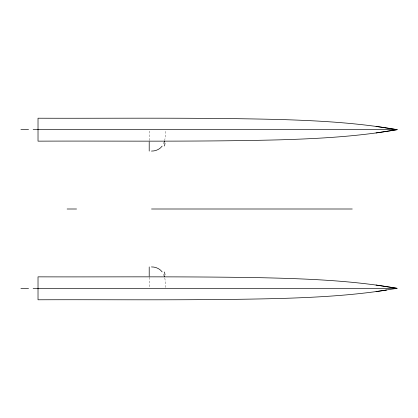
<?xml version="1.0" encoding="UTF-8"?>
<svg xmlns="http://www.w3.org/2000/svg" width="418" height="418" viewBox="0 0 418 418"><rect width="100%" height="100%" fill="white"/><g stroke="black" fill="none" stroke-linecap="round" stroke-linejoin="round"><path stroke-width="0.31" stroke-dasharray="2.09 1.57" d="M165.491 287.48L165.282 281.147L164.692 277.306M164.692 140.694L165.282 136.853L165.491 130.52M149.205 131.059L149.205 140.673M149.205 277.327L149.205 286.941"/><path stroke-width="0.63" d="M164.551 141.216L163.767 143.379M162.137 146.122C159.681 149.43 155.533 151.149 151.473 151.076M376.048 126.398L397.095 129.674C358.137 136.534 318.542 138.687 279.057 139.852C198.728 141.885 118.362 140.824 38.022 141.148L38.022 118.21C118.362 118.451 198.728 117.495 279.057 119.491C318.542 120.661 358.137 122.814 397.095 129.674L376.048 132.95M376.048 291.602L397.095 288.326C352.29 280.457 306.697 278.733 261.302 277.719C186.883 276.34 112.447 277.066 38.022 276.852L38.022 299.79C118.362 299.523 198.728 300.521 279.057 298.509C315.01 297.438 351.042 295.573 386.624 290.055M20.9 129.674L28.544 129.674M33.137 129.674L397.095 129.674M67.12 209L76.551 209M151.535 209L352.259 209M20.9 288.326L28.544 288.326M33.137 288.326L397.095 288.326L376.048 285.05M151.473 266.924C155.533 266.851 159.681 268.57 162.137 271.878M163.767 274.621L164.551 276.784M149.205 141.901L149.205 151.076M149.205 266.924L149.205 276.099M165.011 143.196A30.713 14.306 -12.1 0 1 164.232 146.013M164.232 271.987A30.713 14.306 12.1 0 1 165.011 274.804"/></g></svg>
